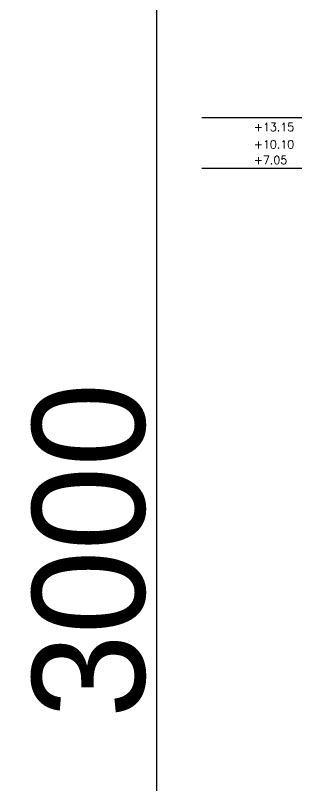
# Model space of a CAD drawing. Header units: centimetres. Extents: x 57177 to 62981, y -6185 to -2960.
# Drawn here: x 57177 to 57427, y -4834 to -4151 of the extents above; entities that cross this region are included whole.
import ezdxf

# ---------------------------------------------------------------- set-up
doc = ezdxf.new("R2010")
doc.units = ezdxf.units.CM
doc.header["$LTSCALE"] = 11
doc.header["$MEASUREMENT"] = 0
doc.layers.get('DEFPOINTS').update_dxf_attribs({"color": 1})
for name, color, linetype in [('break', 1, 'Continuous'), ('DIM', 2, 'Continuous'), ('otm', 3, 'Continuous')]:
    doc.layers.add(name, color=color, linetype=linetype)
doc.styles.add('AUTechno', font='AUTechno')
doc.styles.add('ROMANS', font='romans')
doc.dimstyles.get("Standard").update_dxf_attribs({"dimscale": 100, "dimtxt": 2.5, "dimasz": 0.01, "dimexe": 0.2, "dimexo": 1.2, "dimgap": 0.1, "dimtad": 1, "dimdec": 0, "dimrnd": 0.1, "dimtxsty": 'AUTechno', "dimblk": 'AUCircle', "dimcen": 0.2, "dimse1": 1, "dimse2": 1, "dimclrd": 256, "dimclrt": 256, "dimadec": 1, "dimazin": 3, "dimtfac": 1, "dimtdec": 0, "dimtmove": 2, "dimatfit": 3, "dimldrblk": 'AUArrowL', "dimlwd": -1})

# ---------------------------------------------------------------- blocks, each defined once
blk = doc.blocks.new('AUCircle')
blk.add_line((0, -20), (0, 20))
blk.add_circle((0, 0), 4)
blk = doc.blocks.new('*D3')
blk.add_line((57303.07, -6124.23), (57303.07, -3126.27))
at = {"layer": 'Defpoints'}
for p in [(57343.07, -3125.27), (57303.07, -6125.23), (57343.07, -6125.23)]:
    blk.add_point(p, dxfattribs=at)
at = {"layer": 'DIM'}
for p, rotation in [((57303.07, -3125.27), 90), ((57303.07, -6125.23), 270)]:
    blk.add_blockref('AUCircle', p, dxfattribs=dict(at, rotation=rotation))
at = {"layer": 'DIM', "insert": (57243.07, -4625.25), "char_height": 100, "attachment_point": 5, "rotation": 90, "style": 'AUTechno'}
blk.add_mtext('3000', dxfattribs=at)
blk = doc.blocks.new('AUArrowL')
blk.add_lwpolyline([(0, 0, 6, 0, 0), (15, 0, 0, 0, 0)], format="xyseb")

msp = doc.modelspace()

# ---------------------------------------------------------------- linework, layer by layer
at = {"layer": 'break'}
msp.add_lwpolyline([(57898.47, -4241.57), (57601.53, -4241.57), (57596.36, -4224.15), (57596.36, -4256.25), (57590.23, -4241.57), (57343.07, -4241.57)], dxfattribs=at)
at = {"layer": 'break', "elevation": 0}
msp.add_lwpolyline([(57898.47, -4286.44), (57601.53, -4286.44), (57596.36, -4269.02), (57596.36, -4301.12), (57590.23, -4286.44), (57343.07, -4286.44)], dxfattribs=at)

# ---------------------------------------------------------------- texts
at = {"layer": 'otm', "color": 1, "style": 'ROMANS'}
for s, p in [('+13.15', (57389.46, -4253.21, -0.01)), ('+10.10', (57389.46, -4268.62, -0.01)), ('+7.05', (57389.46, -4282.46, -0.01))]:
    msp.add_text(s, height=7.2, dxfattribs=at).set_placement(p)

# ---------------------------------------------------------------- dimensions: what is measured, and where the dimension line sits
at = {"layer": 'DIM', "color": 2}
dim = msp.add_linear_dim(base=(57303.07, -6125.23), p1=(57343.07, -6125.23), p2=(57343.07, -3125.27), angle=90, dimstyle='Standard', dxfattribs=at)
dim.commit()
dim.dimension.update_dxf_attribs({"geometry": '*D3', "text_midpoint": (57243.07, -4625.25)})

doc.saveas('drawing.dxf')
